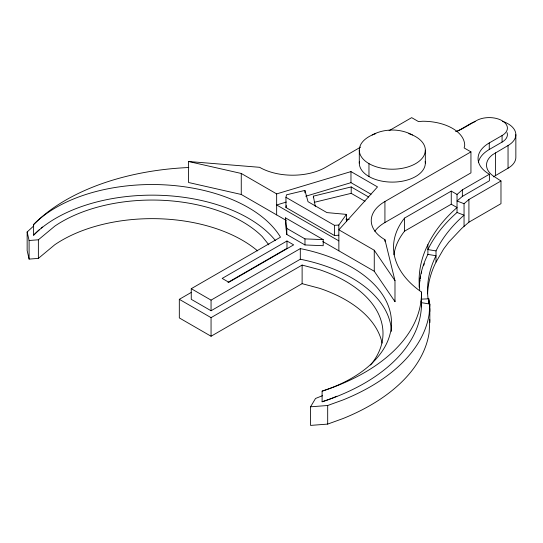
<?xml version="1.0" encoding="UTF-8"?>
<svg xmlns="http://www.w3.org/2000/svg" width="543" height="543" viewBox="0 0 543 543"><rect width="100%" height="100%" fill="white"/><g stroke="black" fill="none" stroke-linecap="round" stroke-linejoin="round"><path stroke-width="0.81" d="M300.306 248.599L300.306 259.228L211.057 310.752L191.258 299.322L191.258 288.693L211.057 300.123L300.306 248.599A135.947 78.484 0 0 1 390.953 315.809A135.947 78.484 0 0 1 322.101 391.143L322.101 401.772A194.747 112.435 0 0 0 421.483 302.675L429.839 304.046L429.16 314.01A203.197 117.315 0 0 1 342.952 399.974L327.687 405.499L310.548 406.809L310.548 425.407L327.687 424.097L342.952 418.572A203.197 117.315 0 0 0 429.16 332.608L429.778 319.651M429.839 311.444L429.778 308.458M338.825 235.2L334.481 235.526L285.944 207.501L285.944 197.319L286.5 194.808L304.908 190.423L308.024 201.684L326.913 212.591L346.427 214.39L346.427 221.442M285.944 207.501L286.365 205.621M419.732 290.084A223.947 129.295 0 0 1 427.891 244.649C434.8 230.375 445.165 217.96 457.036 207.541L451.26 204.209L404.555 231.169A121.571 70.19 0 0 0 393.913 254.843M436.009 250.914C442.66 237.176 452.624 225.223 464.048 215.184L457.036 212.476C445.165 222.895 434.8 235.309 427.891 249.583L436.009 250.914L436.009 262.113A215.557 124.449 0 0 0 427.612 293.811M436.009 262.113L443.583 249.061L448.925 241.954L461.774 228.352L468.914 222.182L500.979 203.673L500.979 180.989L492.752 175.627A29.777 17.193 0 0 1 492.664 154.64L508.044 145.531A26.648 15.387 0 0 0 502.526 121.333M310.548 406.809L315.524 398.474L322.474 395.684M338.873 250.825L338.825 225.019L346.427 214.39M257.613 250.914A127.462 73.59 0 0 0 54.884 244.669L38.37 258.393L29.098 259.099L27.15 250.581L27.15 231.983L33.734 225.929M457.036 212.476L457.036 194.448L462.358 189.853L489.392 174.242A38.234 22.073 0 0 1 489.257 142.945L502.078 135.54A18.211 10.514 0 0 0 502.078 120.675A18.211 10.514 0 0 0 476.326 120.675L463.505 128.073A38.234 22.073 0 0 1 455.563 131.596M489.392 174.242L489.392 180.785L462.358 196.396L457.036 200.998L464.048 203.706L468.914 199.505L500.979 180.989M27.15 231.983L29.098 240.501L38.37 239.789L54.884 226.071A127.462 73.59 0 0 1 262.323 236.646L268.866 244.852M493.349 176.862L508.044 168.215A26.648 15.387 0 0 0 515.85 157.334L515.85 134.657M360.64 147.105L325.651 167.305A46.718 26.974 0 0 1 259.588 167.305L188.55 161.502L188.55 182.502L241.262 194.469L286.168 220.39M389.073 130.693L411.669 117.648L418.47 121.578L422.793 121.245A41.913 24.197 0 0 1 464.706 145.443L464.136 147.94L470.944 151.87L470.944 172.871L384.926 222.528A46.718 26.974 0 0 0 374.799 231.284M457.735 131.067L470.36 123.777A26.648 15.387 0 0 1 475.139 121.591M191.258 288.693L280.5 237.169A135.947 78.484 0 0 0 164.095 184.83A135.947 78.484 0 0 0 33.605 224.585L33.605 235.214A135.947 78.484 0 0 1 157.3 195.209A135.947 78.484 0 0 1 275.382 240.515M382.089 343.142A127.462 73.59 0 0 0 319.617 288.319L302.118 283.67L211.057 336.246L179.319 317.92L179.319 299.322L191.068 292.534M286.976 241.004L222.168 278.423L228.847 282.279L293.661 244.859L286.976 241.004L286.976 248.341L227.992 282.394M384.926 241.35L384.926 239.673A46.718 26.974 0 0 1 384.926 201.528L470.944 151.87M478.376 162.262A38.234 22.073 0 0 1 489.257 149.488L502.078 142.09A18.211 10.514 0 0 0 507.06 132.601M179.319 299.322L211.057 317.641L302.118 265.072L319.617 269.722A127.462 73.59 0 0 1 370.564 365.039M404.555 231.169L404.555 218.076L451.26 191.109L457.036 194.448M372.165 134.956C384.532 128.386 400.089 128.386 412.463 134.956M188.55 161.502L241.262 173.461L276.652 193.899L350.968 171.595L377.507 186.914L338.873 229.818L374.263 250.255L394.985 280.683L394.985 301.691L374.263 271.256L322.766 241.526M286.344 202.057L276.652 204.969L338.873 240.888M305.729 196.24L350.968 182.665L371.052 194.258M313.365 197.761L313.365 196.159L351.199 186.941L368.636 197.007M314.193 202.349L351.199 193.335L365.005 201.304M285.944 197.319L334.481 225.338L338.825 225.019M421.232 299.139L428.807 298.813L429.377 304.521M285.509 217.872L286.806 228.399L304.969 238.886L323.207 239.633L323.207 245.707L304.969 244.961L286.806 234.474L285.509 223.947L285.509 217.872L323.207 239.633M345.939 219.182L349.21 219.386M427.891 244.649L427.891 254.389L436.009 255.719A215.557 124.449 0 0 0 428.054 298.664M384.926 239.673L394.985 280.683M394.585 300.048L394.985 301.691M313.365 196.159L315.286 206.408M421.063 300.951L421.232 302.627M508.044 145.531L508.044 168.215M502.078 135.54L502.078 142.09M495.42 152.821L495.42 175.504M489.257 142.945L489.257 149.488M468.914 199.505L468.914 222.182M464.048 203.706L464.048 226.383M462.358 189.853L462.358 196.396M451.26 191.109L451.26 204.209M429.839 304.046L429.839 322.644M428.984 300.584L428.984 302.987M428.807 298.813L428.807 303.625M425.339 150.139L425.339 163.043M404.555 218.076A121.571 70.19 0 0 0 421.483 292.046L421.483 306.788M384.926 201.528L384.926 222.528M374.263 250.255L374.263 271.256M368.962 163.619L368.962 176.523M359.29 150.139L359.29 163.043M351.199 186.941L351.199 193.335M350.968 171.595L350.968 182.665M334.481 225.338L334.481 235.526M327.687 405.499L327.687 424.097M304.969 238.886L304.969 244.961M304.908 190.423L304.908 192.772M302.118 265.072L302.118 283.67M286.806 228.399L286.806 234.474M276.652 193.899L276.652 214.899M241.262 173.461L241.262 194.469M211.057 300.123L211.057 310.752M211.057 317.641L211.057 336.246M38.37 239.789L38.37 258.393M29.098 240.501L29.098 259.099M425.21 161.386A33.021 19.066 0 0 1 392.311 182.109A33.021 19.066 0 0 1 359.412 161.386M33.605 224.585A194.747 112.435 0 0 1 188.808 167.516M408.825 133.626A33.021 19.066 0 0 1 417.615 162.391A33.021 19.066 0 0 1 367.014 162.391A33.021 19.066 0 0 1 375.804 133.626M421.483 292.046A194.747 112.435 0 0 1 322.101 391.143M33.605 235.214A194.747 112.435 0 0 1 39.327 229.703M41.153 228.087A194.747 112.435 0 0 1 42.395 227.022M336.884 396.22A135.947 78.484 0 0 1 322.101 401.772M300.306 259.228A135.947 78.484 0 0 1 391.442 331.42M419.176 287.308A223.947 129.295 0 0 1 427.891 254.389M419.535 283.507A223.947 129.295 0 0 1 419.97 280.181M420.234 278.518A223.947 129.295 0 0 1 420.547 276.855M421.341 273.265A223.947 129.295 0 0 1 421.687 271.887M423.588 265.724A223.947 129.295 0 0 1 424.334 263.681"/></g></svg>
